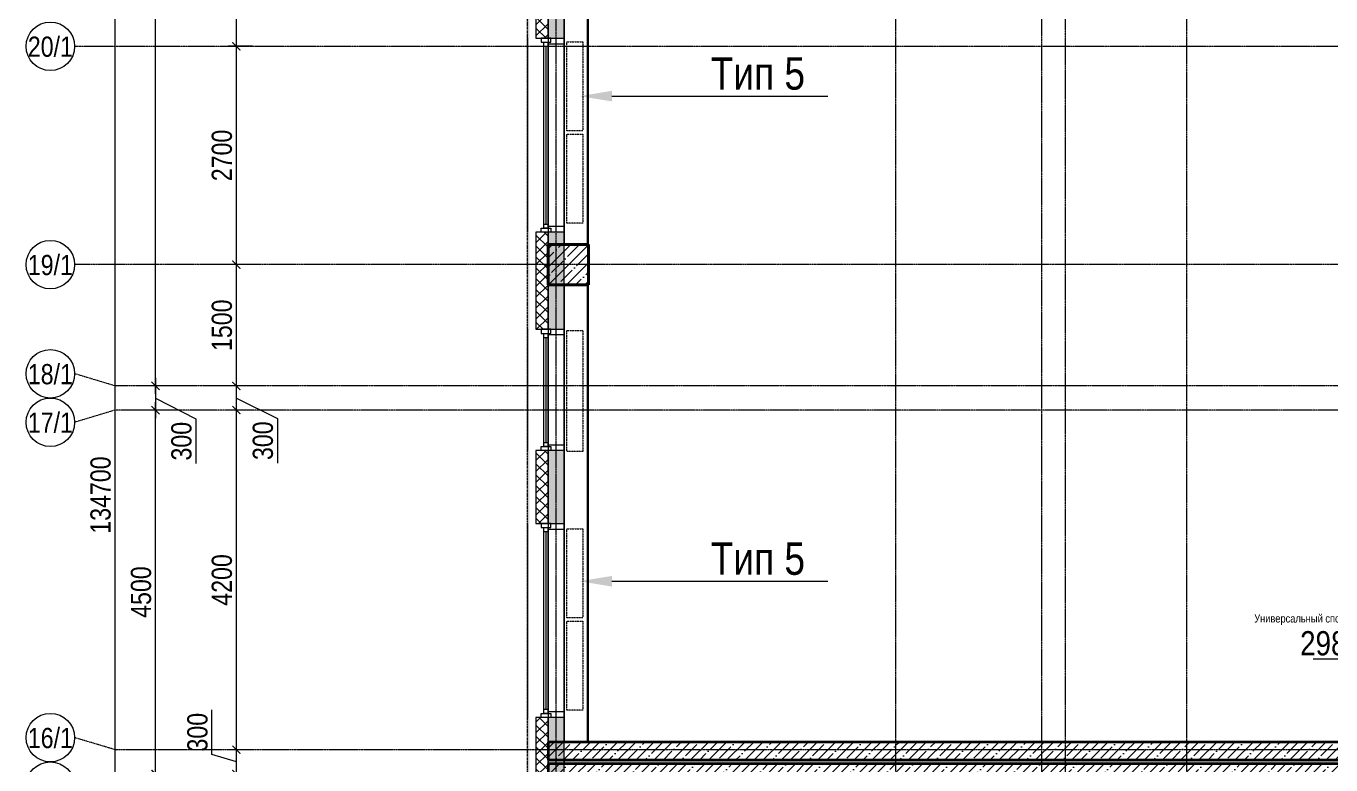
# Model space of a CAD drawing. Header units: millimetres. Extents: x -65509 to 912790, y 446 to 713294.
# Drawn here: x 135640 to 151775, y 191288 to 200425 of the extents above; entities that cross this region are included whole.
import ezdxf
from ezdxf import colors
from ezdxf.entities.mleader import LeaderData, LeaderLine
from ezdxf.enums import TextEntityAlignment as Align
from ezdxf.math import Vec2, Vec3

# ---------------------------------------------------------------- set-up
doc = ezdxf.new("R2010")
doc.units = ezdxf.units.MM
for name, pattern in [('CENTER2', [28.575, 19.05, -3.175, 3.175, -3.175]), ('DASHED', [19.05, 12.7, -6.35]), ('HIDDEN2', [4.7625, 3.175, -1.5875])]:
    doc.linetypes.add(name, pattern=pattern)
doc.layers.get('Defpoints').update_dxf_attribs({"color": 250})
for name, color, linetype, lineweight in [('A-AREA', 250, 'Continuous', 15), ('A-Wall_Материал_Газоблок_Контур', 250, 'Continuous', 0), ('АР_Колонны', 250, 'Continuous', 30), ('АР_Окна', 250, 'Continuous', 5), ('АР_площадь пом', 250, 'Continuous', 5), ('АР_Стены ЖБ', 250, 'Continuous', 35), ('АР_Стены ПЕНОблок', 250, 'Continuous', 20), ('АР_Стены_дефшов', 250, 'Continuous', 0), ('АР_Утеплитель', 250, 'Continuous', 0), ('АР_Штриховка', 250, 'Continuous', 0), ('Зашивка радиаторов тип 5 (спорт желтый)', 250, 'Continuous', 25), ('КМ_Фахверки', 250, 'Continuous', 25), ('Размеры зашивки ГКЛ', 250, 'Continuous', 0), ('РД_Оси_100', 250, 'Continuous', 0), ('РД_Оси_размер', 250, 'Continuous', 0)]:
    doc.layers.add(name, color=color, linetype=linetype, lineweight=lineweight)
doc.layers.add('АР_Делит', color=250, linetype='Continuous', lineweight=0, plot=False)
doc.layers.add('АР_Отопительные приборы', color=1, linetype='HIDDEN2', lineweight=0, true_color=0xff0000)
doc.styles.add('style1', font='ARIALN.TTF')
doc.styles.add('ккк', font='isocpeur.ttf', dxfattribs={"width": 0.85, "oblique": 15})
doc.dimstyles.new('Dim100_ареал', dxfattribs={"dimscale": 100, "dimtxt": 2.5, "dimasz": 1, "dimexe": 1, "dimexo": 1, "dimgap": 0.5, "dimtad": 1, "dimzin": 12, "dimdsep": 46, "dimtxsty": 'style1', "dimblk": 'ARCHTICK', "dimcen": 1, "dimdle": 1, "dimclrd": 256, "dimclre": 256, "dimaunit": 1, "dimadec": 0, "dimazin": 3, "dimtfac": 1, "dimtmove": 1, "dimatfit": 3, "dimldrblk": 'OPEN30', "dimfxl": 4, "dimfxlon": 1, "dimtolj": 1, "dimtzin": 0, "dimlwd": 9, "dimlwe": 9, "dimarcsym": 0})
pattern_1 = [(45, (142195.16, 127275.07), (-112.2532, 112.2532), []), (45, (142307.41, 127275.07), (-112.2532, 112.2532), [198.4375, -39.6875, 0, -39.6875])]

# ---------------------------------------------------------------- blocks, each defined once
blk = doc.blocks.new('A-iden')
at = {"linetype": 'Continuous', "lineweight": 5}
blk.add_circle((0, -4), 3, dxfattribs=at)
at = {"color": 0, "linetype": 'Continuous', "lineweight": 20, "style": 'ккк', "width": 0.85}
blk.add_attdef('ID', text='', height=8, dxfattribs=at).set_placement((0.31, -3.85), align=Align.MIDDLE_CENTER)
blk = doc.blocks.new('_ArchTick')
at = {"color": 0, "linetype": 'ByBlock', "const_width": 0.15}
blk.add_lwpolyline([(-0.5, -0.5), (0.5, 0.5)], dxfattribs=at)
blk = doc.blocks.new('*D245')
at = {"layer": 'Defpoints', "color": 0, "transparency": 16777216}
for p in [(-5455, 134700), (-2955, 134700), (-2955, 0)]:
    blk.add_point(p, dxfattribs=at)
at = {"layer": 'РД_Оси_размер', "color": 0, "lineweight": 5, "transparency": 16777216}
for p, q in [((-5455, -100), (-5455, 134800)), ((-5255, 134700), (-5555, 134700)), ((-5255, 0), (-5555, 0))]:
    blk.add_line(p, q, dxfattribs=at)
at = {"layer": 'РД_Оси_размер', "color": 0, "lineweight": 5, "transparency": 16777216, "xscale": 100, "yscale": 100, "zscale": 100}
for p, rotation in [((-5455, 134700), 90), ((-5455, 0), 270)]:
    blk.add_blockref('_ArchTick', p, dxfattribs=dict(at, rotation=rotation))
at = {"layer": 'РД_Оси_размер', "color": 0, "transparency": 16777216, "insert": (-5633, 67350), "char_height": 250, "attachment_point": 5, "rotation": 90, "style": 'style1'}
blk.add_mtext('\\A1;134700', dxfattribs=at)
blk = doc.blocks.new('_Open30')
at = {"color": 0, "linetype": 'ByBlock', "lineweight": -2}
for p, q in [((-1, 0.27), (0, 0)), ((0, 0), (-1, -0.27)), ((0, 0), (-1, 0))]:
    blk.add_line(p, q, dxfattribs=at)
blk = doc.blocks.new('*D258')
at = {"layer": 'Defpoints', "color": 0, "transparency": 16777216}
for p in [(-3955, 64200), (-2955, 64200), (-2955, 63900)]:
    blk.add_point(p, dxfattribs=at)
at = {"layer": 'РД_Оси_размер', "color": 0, "lineweight": 5, "transparency": 16777216}
for p, q in [((-4258, 64141), (-4258, 64693)), ((-3955, 63800), (-3955, 64300)), ((-3955, 64050), (-4258, 64141)), ((-3755, 64200), (-4055, 64200)), ((-3755, 63900), (-4055, 63900))]:
    blk.add_line(p, q, dxfattribs=at)
at = {"layer": 'РД_Оси_размер', "color": 0, "lineweight": 5, "transparency": 16777216, "xscale": 100, "yscale": 100, "zscale": 100}
for p, rotation in [((-3955, 64200), 90), ((-3955, 63900), 270)]:
    blk.add_blockref('_ArchTick', p, dxfattribs=dict(at, rotation=rotation))
at = {"layer": 'РД_Оси_размер', "color": 0, "transparency": 16777216, "insert": (-4435, 64417), "char_height": 250, "attachment_point": 5, "rotation": 90, "style": 'style1'}
blk.add_mtext('\\A1;300', dxfattribs=at)
blk = doc.blocks.new('*D259')
at = {"layer": 'Defpoints', "color": 0, "transparency": 16777216}
for p in [(-3955, 68400), (-2955, 68400), (-2955, 64200)]:
    blk.add_point(p, dxfattribs=at)
at = {"layer": 'РД_Оси_размер', "color": 0, "lineweight": 5, "transparency": 16777216}
for p, q in [((-3955, 64100), (-3955, 68500)), ((-3755, 68400), (-4055, 68400)), ((-3755, 64200), (-4055, 64200))]:
    blk.add_line(p, q, dxfattribs=at)
at = {"layer": 'РД_Оси_размер', "color": 0, "lineweight": 5, "transparency": 16777216, "xscale": 100, "yscale": 100, "zscale": 100}
for p, rotation in [((-3955, 68400), 90), ((-3955, 64200), 270)]:
    blk.add_blockref('_ArchTick', p, dxfattribs=dict(at, rotation=rotation))
at = {"layer": 'РД_Оси_размер', "color": 0, "transparency": 16777216, "insert": (-4133, 66300), "char_height": 250, "attachment_point": 5, "rotation": 90, "style": 'style1'}
blk.add_mtext('\\A1;4200', dxfattribs=at)
blk = doc.blocks.new('*D260')
at = {"layer": 'Defpoints', "color": 0, "transparency": 16777216}
for p in [(-3955, 68700), (-2955, 68700), (-2955, 68400)]:
    blk.add_point(p, dxfattribs=at)
at = {"layer": 'РД_Оси_размер', "color": 0, "lineweight": 5, "transparency": 16777216}
for p, q in [((-3955, 68300), (-3955, 68800)), ((-3755, 68700), (-4055, 68700)), ((-3955, 68550), (-3448, 68298)), ((-3755, 68400), (-4055, 68400)), ((-3448, 68298), (-3448, 67746))]:
    blk.add_line(p, q, dxfattribs=at)
at = {"layer": 'РД_Оси_размер', "color": 0, "lineweight": 5, "transparency": 16777216, "xscale": 100, "yscale": 100, "zscale": 100}
for p, rotation in [((-3955, 68700), 90), ((-3955, 68400), 270)]:
    blk.add_blockref('_ArchTick', p, dxfattribs=dict(at, rotation=rotation))
at = {"layer": 'РД_Оси_размер', "color": 0, "transparency": 16777216, "insert": (-3626, 68022), "char_height": 250, "attachment_point": 5, "rotation": 90, "style": 'style1'}
blk.add_mtext('\\A1;300', dxfattribs=at)
blk = doc.blocks.new('*D261')
at = {"layer": 'Defpoints', "color": 0, "transparency": 16777216}
for p in [(-3955, 70200), (-2955, 70200), (-2955, 68700)]:
    blk.add_point(p, dxfattribs=at)
at = {"layer": 'РД_Оси_размер', "color": 0, "lineweight": 5, "transparency": 16777216}
for p, q in [((-3755, 70200), (-4055, 70200)), ((-3955, 68600), (-3955, 70300)), ((-3755, 68700), (-4055, 68700))]:
    blk.add_line(p, q, dxfattribs=at)
at = {"layer": 'РД_Оси_размер', "color": 0, "lineweight": 5, "transparency": 16777216, "xscale": 100, "yscale": 100, "zscale": 100}
for p, rotation in [((-3955, 70200), 90), ((-3955, 68700), 270)]:
    blk.add_blockref('_ArchTick', p, dxfattribs=dict(at, rotation=rotation))
at = {"layer": 'РД_Оси_размер', "color": 0, "transparency": 16777216, "insert": (-4133, 69450), "char_height": 250, "attachment_point": 5, "rotation": 90, "style": 'style1'}
blk.add_mtext('\\A1;1500', dxfattribs=at)
blk = doc.blocks.new('*D262')
at = {"layer": 'Defpoints', "color": 0, "transparency": 16777216}
for p in [(-3955, 72900), (-2955, 72900), (-2955, 70200)]:
    blk.add_point(p, dxfattribs=at)
at = {"layer": 'РД_Оси_размер', "color": 0, "lineweight": 5, "transparency": 16777216}
for p, q in [((-3955, 70100), (-3955, 73000)), ((-3755, 72900), (-4055, 72900)), ((-3755, 70200), (-4055, 70200))]:
    blk.add_line(p, q, dxfattribs=at)
at = {"layer": 'РД_Оси_размер', "color": 0, "lineweight": 5, "transparency": 16777216, "xscale": 100, "yscale": 100, "zscale": 100}
for p, rotation in [((-3955, 72900), 90), ((-3955, 70200), 270)]:
    blk.add_blockref('_ArchTick', p, dxfattribs=dict(at, rotation=rotation))
at = {"layer": 'РД_Оси_размер', "color": 0, "transparency": 16777216, "insert": (-4133, 71550), "char_height": 250, "attachment_point": 5, "rotation": 90, "style": 'style1'}
blk.add_mtext('\\A1;2700', dxfattribs=at)
blk = doc.blocks.new('*D263')
at = {"layer": 'Defpoints', "color": 0, "transparency": 16777216}
for p in [(-3955, 75000), (-2955, 75000), (-2955, 72900)]:
    blk.add_point(p, dxfattribs=at)
at = {"layer": 'РД_Оси_размер', "color": 0, "lineweight": 5, "transparency": 16777216}
for p, q in [((-3955, 72800), (-3955, 75100)), ((-3755, 75000), (-4055, 75000)), ((-3755, 72900), (-4055, 72900))]:
    blk.add_line(p, q, dxfattribs=at)
at = {"layer": 'РД_Оси_размер', "color": 0, "lineweight": 5, "transparency": 16777216, "xscale": 100, "yscale": 100, "zscale": 100}
for p, rotation in [((-3955, 75000), 90), ((-3955, 72900), 270)]:
    blk.add_blockref('_ArchTick', p, dxfattribs=dict(at, rotation=rotation))
at = {"layer": 'РД_Оси_размер', "color": 0, "transparency": 16777216, "insert": (-4133, 73950), "char_height": 250, "attachment_point": 5, "rotation": 90, "style": 'style1'}
blk.add_mtext('\\A1;2100', dxfattribs=at)
blk = doc.blocks.new('*D219')
at = {"layer": 'Defpoints', "color": 0, "transparency": 16777216}
for p in [(-4955, 68400), (-2955, 68400), (-2955, 63900)]:
    blk.add_point(p, dxfattribs=at)
at = {"layer": 'РД_Оси_размер', "color": 0, "lineweight": 5, "transparency": 16777216}
for p, q in [((-4955, 63800), (-4955, 68500)), ((-4755, 68400), (-5055, 68400)), ((-4755, 63900), (-5055, 63900))]:
    blk.add_line(p, q, dxfattribs=at)
at = {"layer": 'РД_Оси_размер', "color": 0, "lineweight": 5, "transparency": 16777216, "xscale": 100, "yscale": 100, "zscale": 100}
for p, rotation in [((-4955, 68400), 90), ((-4955, 63900), 270)]:
    blk.add_blockref('_ArchTick', p, dxfattribs=dict(at, rotation=rotation))
at = {"layer": 'РД_Оси_размер', "color": 0, "transparency": 16777216, "insert": (-5133, 66150), "char_height": 250, "attachment_point": 5, "rotation": 90, "style": 'style1'}
blk.add_mtext('\\A1;4500', dxfattribs=at)
blk = doc.blocks.new('*D238')
at = {"layer": 'Defpoints', "color": 0, "transparency": 16777216}
for p in [(-4955, 100500), (-2955, 100500), (-2955, 68700)]:
    blk.add_point(p, dxfattribs=at)
at = {"layer": 'РД_Оси_размер', "color": 0, "lineweight": 5, "transparency": 16777216}
for p, q in [((-4955, 68600), (-4955, 100600)), ((-4755, 100500), (-5055, 100500)), ((-4755, 68700), (-5055, 68700))]:
    blk.add_line(p, q, dxfattribs=at)
at = {"layer": 'РД_Оси_размер', "color": 0, "lineweight": 5, "transparency": 16777216, "xscale": 100, "yscale": 100, "zscale": 100}
for p, rotation in [((-4955, 100500), 90), ((-4955, 68700), 270)]:
    blk.add_blockref('_ArchTick', p, dxfattribs=dict(at, rotation=rotation))
at = {"layer": 'РД_Оси_размер', "color": 0, "transparency": 16777216, "insert": (-5133, 84600), "char_height": 250, "attachment_point": 5, "rotation": 90, "style": 'style1'}
blk.add_mtext('\\A1;31800', dxfattribs=at)
blk = doc.blocks.new('*D419')
at = {"layer": 'Defpoints', "color": 0, "transparency": 16777216}
for p in [(-2955, 68700), (-4955, 68400), (-2955, 68400)]:
    blk.add_point(p, dxfattribs=at)
at = {"layer": 'РД_Оси_размер', "color": 0, "lineweight": 5, "transparency": 16777216}
for p, q in [((-4955, 68800), (-4955, 68300)), ((-4755, 68700), (-5055, 68700)), ((-4955, 68550), (-4455, 68292)), ((-4755, 68400), (-5055, 68400)), ((-4455, 68292), (-4455, 67740))]:
    blk.add_line(p, q, dxfattribs=at)
at = {"layer": 'РД_Оси_размер', "color": 0, "lineweight": 5, "transparency": 16777216, "xscale": 100, "yscale": 100, "zscale": 100}
for p, rotation in [((-4955, 68700), 90), ((-4955, 68400), 270)]:
    blk.add_blockref('_ArchTick', p, dxfattribs=dict(at, rotation=rotation))
at = {"layer": 'РД_Оси_размер', "color": 0, "transparency": 16777216, "insert": (-4633, 68016), "char_height": 250, "attachment_point": 5, "rotation": 90, "style": 'style1'}
blk.add_mtext('\\A1;300', dxfattribs=at)
blk = doc.blocks.new('MOK-МаркаПомещения1')
at = {"layer": 'A-AREA', "color": 0}
blk.add_line((-3.65, -1.94), (3.65, -1.94), dxfattribs=at)
at = {"layer": 'A-AREA', "color": 0, "style": 'style1'}
blk.add_attdef('АР-ПОМЕЩЕНИЕ:ПЛОЩАДЬ', text='', height=3, dxfattribs=at).set_placement((0, 0), align=Align.MIDDLE)
at = {"layer": 'Defpoints', "style": 'style1', "flags": 8}
blk.add_attdef('АР-ПОМЕЩЕНИЕ:НАИМЕНОВАНИЕ', text='', height=1, dxfattribs=at).set_placement((0, 2.96), align=Align.MIDDLE)
blk = doc.blocks.new('СОШ_2200_АР_ОСИ_М100_28.05.24')
at = {"layer": 'АР_Делит', "color": 5, "linetype": 'DASHED'}
blk.add_lwpolyline([(114955, 135155), (114955, -355), (93595.036, -355), (93595.036, 13855), (94145, 13855), (94145, 68320), (66055, 68320), (66055, 13857.73), (83455, 13857.73), (83455, -355), (45245, -355), (45245, 13145), (44695, 13145), (44695, 26755), (45245, 26755), (45245, 68320), (20455, 68320), (20455, 26755), (27955, 26755), (27955, 13145), (-355, 13145), (-355, 100855), (37145, 100855), (37145, 129155)], dxfattribs=at)
at = {"layer": 'РД_Оси_100', "linetype": 'CENTER2'}
for p, q in [((0, -6155), (0, 139938.679)), ((4200, -6155), (4200, 139938.679)), ((-5954.958, 72900), (95715.503, 72900))]:
    blk.add_line(p, q, dxfattribs=at)
for points in [[(5849.555, 139938.679), (6000, 139538.679), (6000, -6194.559)], [(6300, -6195.83), (6300, 139538.679), (6450, 139938.679)], [(7800, -6155), (7800, 139938.679)], [(119910, 70200), (-5954.958, 70200)], [(95715.503, 68700), (-5454.958, 68700), (-5954.958, 68850)], [(78274.959, 68400), (-5454.958, 68400), (-5954.958, 68250)], [(29555, 64200), (-5454.958, 64200), (-5954.958, 64350)]]:
    blk.add_lwpolyline(points, dxfattribs=at)
at = {"layer": 'РД_Оси_100', "color": 0}
ref = blk.add_blockref('A-iden', (-6254.958, 73300), dxfattribs=dict(at, xscale=100, yscale=100, zscale=100))
ref.add_attrib('ID', '20/1', dxfattribs={"layer": '0', "linetype": 'Continuous', "height": 250, "style": 'style1'}).set_placement((-6254.958, 72900), align=Align.MIDDLE)
ref = blk.add_blockref('A-iden', (-6254.958, 70600), dxfattribs=dict(at, xscale=100, yscale=100, zscale=100))
ref.add_attrib('ID', '19/1', dxfattribs={"layer": '0', "linetype": 'Continuous', "height": 250, "style": 'style1'}).set_placement((-6254.958, 70200), align=Align.MIDDLE)
ref = blk.add_blockref('A-iden', (-6254.958, 69250), dxfattribs=dict(at, xscale=100, yscale=100, zscale=100))
ref.add_attrib('ID', '18/1', dxfattribs={"layer": '0', "linetype": 'Continuous', "height": 250, "style": 'style1'}).set_placement((-6254.958, 68850), align=Align.MIDDLE)
ref = blk.add_blockref('A-iden', (-6254.958, 68650), dxfattribs=dict(at, xscale=100, yscale=100, zscale=100))
ref.add_attrib('ID', '17/1', dxfattribs={"layer": '0', "linetype": 'Continuous', "height": 250, "style": 'style1'}).set_placement((-6254.958, 68250), align=Align.MIDDLE)
ref = blk.add_blockref('A-iden', (-6254.958, 64750), dxfattribs=dict(at, xscale=100, yscale=100, zscale=100))
ref.add_attrib('ID', '16/1', dxfattribs={"layer": '0', "linetype": 'Continuous', "height": 250, "style": 'style1'}).set_placement((-6254.958, 64350), align=Align.MIDDLE)
ref = blk.add_blockref('A-iden', (-6254.958, 64150), dxfattribs=dict(at, xscale=100, yscale=100, zscale=100))
ref.add_attrib('ID', '15/1', dxfattribs={"layer": '0', "linetype": 'Continuous', "height": 250, "style": 'style1'}).set_placement((-6254.958, 63750), align=Align.MIDDLE)
at = {"layer": 'РД_Оси_размер'}
for base, p1, p2, picture, middle in [((-5454.958, 134700), (-2954.958, 0), (-2954.958, 134700), '*D245', (-5632.601, 67350)), ((-4954.958, 100500), (-2954.958, 68700), (-2954.958, 100500), '*D238', (-5132.601, 84600)), ((-3954.958, 75000), (-2954.958, 72900), (-2954.958, 75000), '*D263', (-4132.601, 73950)), ((-3954.958, 72900), (-2954.958, 70200), (-2954.958, 72900), '*D262', (-4132.601, 71550)), ((-3954.958, 70200), (-2954.958, 68700), (-2954.958, 70200), '*D261', (-4132.601, 69450)), ((-4954.958, 68400), (-2954.958, 63900), (-2954.958, 68400), '*D219', (-5132.601, 66150)), ((-3954.958, 68400), (-2954.958, 64200), (-2954.958, 68400), '*D259', (-4132.601, 66300)), ((-3954.958, 64200), (-2954.958, 63900), (-2954.958, 64200), '*D258', (-4435.244, 64190.793))]:
    dim = blk.add_linear_dim(base=base, p1=p1, p2=p2, angle=90, dimstyle='Dim100_ареал', dxfattribs=at)
    dim.commit()
    dim.dimension.update_dxf_attribs({"geometry": picture, "text_midpoint": middle})
for base, p1, p2, picture, middle in [((-4954.958, 68400), (-2954.958, 68700), (-2954.958, 68400), '*D419', (-4454.958, 68242.057)), ((-3954.958, 68700), (-2954.958, 68400), (-2954.958, 68700), '*D260', (-3448.316, 68248.494))]:
    dim = blk.add_linear_dim(base=base, p1=p1, p2=p2, angle=90, dimstyle='Dim100_ареал', dxfattribs=at)
    dim.commit()
    dim.dimension.update_dxf_attribs({"geometry": picture, "text_midpoint": middle, "dimtype": 128})

msp = doc.modelspace()

# ---------------------------------------------------------------- hatches: boundary and pattern name
at = {"layer": 'АР_Штриховка', "linetype": 'Continuous', "lineweight": 0}
h = msp.add_hatch(dxfattribs=at)
h.set_pattern_fill('_U', color=256, style=0, pattern_type=0)
h.set_pattern_definition([(360, (142195.1574, 127275.0729), (-8e-17, 1), [])])
h.paths.add_polyline_path([(141840.157, 143075.073), (141865.157, 143075.073), (141865.157, 143975.073), (141840.157, 143975.073)], flags=0)
h.paths.add_polyline_path([(141840.157, 145175.073), (141865.157, 145175.073), (141865.157, 146075.073), (141840.157, 146075.073)], flags=0)
h.paths.add_polyline_path([(141840.157, 149375.073), (141865.157, 149375.073), (141865.157, 150875.073), (141840.157, 150875.073)], flags=0)
h.paths.add_polyline_path([(141840.157, 153275.073), (141865.157, 153275.073), (141865.157, 154775.073), (141840.157, 154775.073)], flags=0)
h.paths.add_polyline_path([(141840.157, 155975.073), (141865.157, 155975.073), (141865.157, 156875.073), (141840.157, 156875.073)], flags=0)
h.paths.add_polyline_path([(141840.157, 158075.073), (141865.157, 158075.073), (141865.157, 158975.073), (141840.157, 158975.073)], flags=0)
h.paths.add_polyline_path([(141840.157, 162275.073), (141865.157, 162275.073), (141865.157, 164075.073), (141840.157, 164075.073)], flags=0)
h.paths.add_polyline_path([(141840.157, 165275.073), (141865.157, 165275.073), (141865.157, 166175.073), (141840.157, 166175.073)], flags=0)
h.paths.add_polyline_path([(141840.157, 167375.073), (141865.157, 167375.073), (141865.157, 168275.073), (141840.157, 168275.073)], flags=0)
h.paths.add_polyline_path([(141840.157, 171575.073), (141865.157, 171575.073), (141865.157, 173375.073), (141840.157, 173375.073)], flags=0)
h.paths.add_polyline_path([(141840.157, 174575.073), (141865.157, 174575.073), (141865.157, 175475.073), (141840.157, 175475.073)], flags=0)
h.paths.add_polyline_path([(141840.157, 176675.073), (141865.157, 176675.073), (141865.157, 177575.073), (141840.157, 177575.073)], flags=0)
h.paths.add_polyline_path([(141840.157, 180875.073), (141865.157, 180875.073), (141865.157, 182675.073), (141840.157, 182675.073)], flags=0)
h.paths.add_polyline_path([(141840.157, 183875.073), (141865.157, 183875.073), (141865.157, 184775.073), (141840.157, 184775.073)], flags=0)
h.paths.add_polyline_path([(141840.157, 185975.073), (141865.157, 185975.073), (141865.157, 186875.073), (141840.157, 186875.073)], flags=0)
h.paths.add_polyline_path([(141840.157, 190175.073), (141865.157, 190175.073), (141865.157, 191875.073), (141840.157, 191875.073)], flags=0)
h.paths.add_polyline_path([(141840.157, 194275.073), (141865.157, 194275.073), (141865.157, 195175.073), (141840.157, 195175.073)], flags=0)
h.paths.add_polyline_path([(141840.157, 196675.073), (141865.157, 196675.073), (141865.157, 197875.073), (141840.157, 197875.073)], flags=0)
h.paths.add_polyline_path([(141840.157, 200275.073), (141865.157, 200275.073), (141865.157, 201175.073), (141840.157, 201175.073)], flags=0)
h.paths.add_polyline_path([(141840.157, 202675.073), (141865.157, 202675.073), (141865.157, 203875.073), (141840.157, 203875.073)], flags=0)
h.paths.add_polyline_path([(141840.157, 206275.073), (141865.157, 206275.073), (141865.157, 207175.073), (141840.157, 207175.073)], flags=0)
h.paths.add_polyline_path([(141840.157, 208675.073), (141865.157, 208675.073), (141865.157, 210175.073), (141840.157, 210175.073)], flags=0)
h.paths.add_polyline_path([(141840.157, 212575.073), (141865.157, 212575.073), (141865.157, 213475.073), (141840.157, 213475.073)], flags=0)
h.paths.add_polyline_path([(141840.157, 214975.073), (141865.157, 214975.073), (141865.157, 216375.073), (141840.157, 216375.073)], flags=0)
h.paths.add_polyline_path([(141840.157, 217575.073), (141865.157, 217575.073), (141865.157, 218075.073), (141840.157, 218075.073)], flags=0)
h = msp.add_hatch(dxfattribs=at)
h.set_pattern_fill('ANSI37', color=256, scale=30, style=0)
h.set_pattern_definition([(45, (142195.16, 127275.07), (-67.35192, 67.35192), []), (135, (142195.16, 127275.07), (-67.35192, -67.35192), [])])
h.paths.add_polyline_path([(141945.157, 143075.073), (142095.157, 143075.073), (142095.157, 143975.073), (141945.157, 143975.073)], flags=0)
h.paths.add_polyline_path([(141945.157, 145175.073), (142095.157, 145175.073), (142095.157, 146075.073), (141945.157, 146075.073)], flags=0)
h.paths.add_polyline_path([(141945.157, 149375.073), (142095.157, 149375.073), (142095.157, 150875.073), (141945.157, 150875.073)], flags=0)
h.paths.add_polyline_path([(141945.157, 153275.073), (142095.157, 153275.073), (142095.157, 154775.073), (141945.157, 154775.073)], flags=0)
h.paths.add_polyline_path([(141945.157, 155975.073), (142095.157, 155975.073), (142095.157, 156875.073), (141945.157, 156875.073)], flags=0)
h.paths.add_polyline_path([(141945.157, 158075.073), (142095.157, 158075.073), (142095.157, 158975.073), (141945.157, 158975.073)], flags=0)
h.paths.add_polyline_path([(141945.157, 162275.073), (142095.157, 162275.073), (142095.157, 164075.073), (141945.157, 164075.073)], flags=0)
h.paths.add_polyline_path([(141945.157, 165275.073), (142095.157, 165275.073), (142095.157, 166175.073), (141945.157, 166175.073)], flags=0)
h.paths.add_polyline_path([(141945.157, 167375.073), (142095.157, 167375.073), (142095.157, 168275.073), (141945.157, 168275.073)], flags=0)
h.paths.add_polyline_path([(141945.157, 171575.073), (142095.157, 171575.073), (142095.157, 173375.073), (141945.157, 173375.073)], flags=0)
h.paths.add_polyline_path([(141945.157, 174575.073), (142095.157, 174575.073), (142095.157, 175475.073), (141945.157, 175475.073)], flags=0)
h.paths.add_polyline_path([(141945.157, 176675.073), (142095.157, 176675.073), (142095.157, 177575.073), (141945.157, 177575.073)], flags=0)
h.paths.add_polyline_path([(141945.157, 180875.073), (142095.157, 180875.073), (142095.157, 182675.073), (141945.157, 182675.073)], flags=0)
h.paths.add_polyline_path([(141945.157, 183875.073), (142095.157, 183875.073), (142095.157, 184775.073), (141945.157, 184775.073)], flags=0)
h.paths.add_polyline_path([(141945.157, 185975.073), (142095.157, 185975.073), (142095.157, 186875.073), (141945.157, 186875.073)], flags=0)
h.paths.add_polyline_path([(141945.157, 190175.073), (142095.157, 190175.073), (142095.157, 191875.073), (141945.157, 191875.073)], flags=0)
h.paths.add_polyline_path([(141945.157, 194275.073), (142095.157, 194275.073), (142095.157, 195175.073), (141945.157, 195175.073)], flags=0)
h.paths.add_polyline_path([(141945.157, 196675.073), (142095.157, 196675.073), (142095.157, 197875.073), (141945.157, 197875.073)], flags=0)
h.paths.add_polyline_path([(141945.157, 200275.073), (142095.157, 200275.073), (142095.157, 201175.073), (141945.157, 201175.073)], flags=0)
h.paths.add_polyline_path([(141945.157, 202675.073), (142095.157, 202675.073), (142095.157, 203875.073), (141945.157, 203875.073)], flags=0)
h.paths.add_polyline_path([(141945.157, 206275.073), (142095.157, 206275.073), (142095.157, 207175.073), (141945.157, 207175.073)], flags=0)
h.paths.add_polyline_path([(141945.157, 208675.073), (142095.157, 208675.073), (142095.157, 210175.073), (141945.157, 210175.073)], flags=0)
h.paths.add_polyline_path([(141945.157, 212575.073), (142095.157, 212575.073), (142095.157, 213475.073), (141945.157, 213475.073)], flags=0)
h.paths.add_polyline_path([(141945.157, 214975.073), (142095.157, 214975.073), (142095.157, 216375.073), (141945.157, 216375.073)], flags=0)
h.paths.add_polyline_path([(141945.157, 217575.073), (142095.157, 217575.073), (142095.157, 218075.073), (141945.157, 218075.073)], flags=0)
h = msp.add_hatch(dxfattribs=at)
h.set_pattern_fill('AR-CONC', color=256, style=0)
h.set_pattern_definition([(50, (142195.16, 127275.07), (182.18467, -15.93909), [19.05, -209.55]), (355, (142195.16, 127275.07), (-35.24342, 191.05685), [15.24, -167.6406]), (100.45144, (142210.34, 127273.74), (146.94125, 175.11775), [16.19, -178.09024]), (46.1842, (142195.16, 127325.87), (271.07904, -42.04233), [28.575, -314.325]), (96.63556, (142217.75, 127322.37), (237.4041, 247.4261), [24.285, -267.1356]), (351.18415, (142195.16, 127325.87), (237.4041, 247.4261), [22.86, -251.4597]), (21, (142220.56, 127313.17), (151.6144, -102.2652), [19.05, -209.55]), (326, (142220.56, 127313.17), (61.80203, 184.18797), [15.24, -167.64]), (71.45144, (142233.2, 127304.65), (213.41642, 81.92277), [16.19, -178.08994]), (37.5, (142195.16, 127275.07), (3.088603, 84.55504), [0, -165.608, 0, -170.18, 0, -168.275]), (7.5, (142195.16, 127275.07), (66.81966, 100.180575), [0, -97.028, 0, -161.798, 0, -64.135]), (327.5, (142138.515, 127275.07), (135.590595, -5.728744), [0, -63.5, 0, -198.12, 0, -262.89]), (317.5, (142113.12, 127275.07), (148.12918, 25.42649), [0, -82.55, 0, -131.572, 0, -186.69])])
h.paths.add_polyline_path([(142095.157, 143075.073), (142295.157, 143075.073), (142295.157, 143975.073), (142095.157, 143975.073)], flags=0)
h.paths.add_polyline_path([(142095.157, 145175.073), (142295.157, 145175.073), (142295.157, 146075.073), (142095.157, 146075.073)], flags=0)
h.paths.add_polyline_path([(142095.157, 149375.073), (142295.157, 149375.073), (142295.157, 150875.073), (142095.157, 150875.073)], flags=0)
h.paths.add_polyline_path([(142095.157, 153275.073), (142295.157, 153275.073), (142295.157, 154775.073), (142095.157, 154775.073)], flags=0)
h.paths.add_polyline_path([(142095.157, 155975.073), (142295.157, 155975.073), (142295.157, 156875.073), (142095.157, 156875.073)], flags=0)
h.paths.add_polyline_path([(142095.157, 158075.073), (142295.157, 158075.073), (142295.157, 158975.073), (142095.157, 158975.073)], flags=0)
h.paths.add_polyline_path([(142095.157, 162275.073), (142295.157, 162275.073), (142295.157, 164075.073), (142095.157, 164075.073)], flags=0)
h.paths.add_polyline_path([(142095.157, 165275.073), (142295.157, 165275.073), (142295.157, 166175.073), (142095.157, 166175.073)], flags=0)
h.paths.add_polyline_path([(142095.157, 167375.073), (142295.157, 167375.073), (142295.157, 168275.073), (142095.157, 168275.073)], flags=0)
h.paths.add_polyline_path([(142095.157, 171575.073), (142295.157, 171575.073), (142295.157, 173375.073), (142095.157, 173375.073)], flags=0)
h.paths.add_polyline_path([(142095.157, 174575.073), (142295.157, 174575.073), (142295.157, 175475.073), (142095.157, 175475.073)], flags=0)
h.paths.add_polyline_path([(142095.157, 176675.073), (142295.157, 176675.073), (142295.157, 177575.073), (142095.157, 177575.073)], flags=0)
h.paths.add_polyline_path([(142095.157, 180875.073), (142295.157, 180875.073), (142295.157, 182675.073), (142095.157, 182675.073)], flags=0)
h.paths.add_polyline_path([(142095.157, 183875.073), (142295.157, 183875.073), (142295.157, 184775.073), (142095.157, 184775.073)], flags=0)
h.paths.add_polyline_path([(142095.157, 185975.073), (142295.157, 185975.073), (142295.157, 186875.073), (142095.157, 186875.073)], flags=0)
h.paths.add_polyline_path([(142095.157, 190175.073), (142295.157, 190175.073), (142295.157, 191875.073), (142095.157, 191875.073)], flags=0)
h.paths.add_polyline_path([(142095.157, 194275.073), (142295.157, 194275.073), (142295.157, 195175.073), (142095.157, 195175.073)], flags=0)
h.paths.add_polyline_path([(142095.157, 196675.073), (142295.157, 196675.073), (142295.157, 197875.073), (142095.157, 197875.073)], flags=0)
h.paths.add_polyline_path([(142095.157, 200275.073), (142295.157, 200275.073), (142295.157, 201175.073), (142095.157, 201175.073)], flags=0)
h.paths.add_polyline_path([(142095.157, 202675.073), (142295.157, 202675.073), (142295.157, 203875.073), (142095.157, 203875.073)], flags=0)
h.paths.add_polyline_path([(142095.157, 206275.073), (142295.157, 206275.073), (142295.157, 207175.073), (142095.157, 207175.073)], flags=0)
h.paths.add_polyline_path([(142095.157, 208675.073), (142295.157, 208675.073), (142295.157, 210175.073), (142095.157, 210175.073)], flags=0)
h.paths.add_polyline_path([(142095.157, 212575.073), (142295.157, 212575.073), (142295.157, 213475.073), (142095.157, 213475.073)], flags=0)
h.paths.add_polyline_path([(142095.157, 214975.073), (142295.157, 214975.073), (142295.157, 216375.073), (142095.157, 216375.073)], flags=0)
h.paths.add_polyline_path([(142095.157, 217575.073), (142295.157, 217575.073), (142295.157, 218075.073), (142095.157, 218075.073)], flags=0)
at = {"layer": 'АР_Штриховка', "linetype": 'Continuous', "lineweight": 5}
h = msp.add_hatch(dxfattribs=at)
h.set_pattern_fill('ANSI35', color=256, scale=25, style=0)
h.set_pattern_definition(pattern_1)
h.paths.add_polyline_path([(142095.157, 197225.073), (142595.157, 197225.073), (142595.157, 197725.073), (142095.157, 197725.073)], flags=0)
h = msp.add_hatch(dxfattribs=at)
h.set_pattern_fill('ANSI35', color=256, scale=25, style=0)
h.set_pattern_definition(pattern_1)
h.paths.add_polyline_path([(142095.157, 191570.073), (142095.157, 191350.073), (154920.205, 191350.073), (154700.205, 191570.073)], flags=0)
h = msp.add_hatch(dxfattribs=at)
h.set_pattern_fill('ANSI35', color=256, scale=25, style=0)
h.set_pattern_definition([(45, (142195.16, 127275.07), (-112.2532, 112.2532), []), (45, (142307.41, 127275.07), (-112.2532, 112.2532), [198.4375, -39.6875, 0, -39.6875])])
h.paths.add_polyline_path([(155220.157, 191050.073), (154970.157, 191300.073), (142095.157, 191300.073), (142095.157, 191050.073)], flags=0)
at = {"layer": 'АР_Штриховка', "linetype": 'Continuous', "lineweight": 0}
h = msp.add_hatch(dxfattribs=at)
h.set_pattern_fill('HONEY', color=256, scale=10, style=0)
h.set_pattern_definition([(0, (142195.157, 127275.073), (47.625, 27.496306), [31.75, -63.5]), (120, (142195.157, 127275.073), (-47.625, 27.496307), [31.75, -63.5]), (60, (142195.157, 127275.073), (1e-07, 54.992613), [-63.5, 31.75])])
h.paths.add_polyline_path([(142295.157, 191350.073), (142295.157, 191300.073), (154970.157, 191300.073), (154920.157, 191350.073)], flags=0)

# ---------------------------------------------------------------- linework, layer by layer
at = {"layer": 'A-Wall_Материал_Газоблок_Контур', "linetype": 'Continuous', "lineweight": 0}
for p, q in [((141840.157, 200275.073), (141840.157, 197875.073)), ((142295.157, 197875.073), (142295.157, 200275.073)), ((141840.157, 196675.073), (141840.157, 195175.073)), ((142295.157, 195175.073), (142295.157, 196675.073)), ((141840.157, 194275.073), (141840.157, 191875.073)), ((142295.157, 191875.073), (142295.157, 194275.073))]:
    msp.add_line(p, q, dxfattribs=at)
at = {"layer": 'АР_Колонны', "linetype": 'HIDDEN2', "lineweight": 25}
for p, q in [((142095.157, 197725.073), (142595.157, 197725.073)), ((142095.157, 197225.073), (142095.157, 197725.073)), ((142595.157, 197725.073), (142595.157, 197225.073)), ((142595.157, 197225.073), (142095.157, 197225.073))]:
    msp.add_line(p, q, dxfattribs=at)
at = {"layer": 'АР_Колонны', "linetype": 'Continuous', "lineweight": 35}
for p, q in [((142095.157, 197725.073), (142595.157, 197725.073)), ((142095.157, 197225.073), (142095.157, 197725.073)), ((142595.157, 197225.073), (142595.157, 197725.073)), ((142095.157, 197225.073), (142595.157, 197225.073))]:
    msp.add_line(p, q, dxfattribs=at)
at = {"layer": 'АР_Окна', "linetype": 'Continuous', "lineweight": 5}
for p, q in [((141840.157, 200275.073), (141840.157, 197875.073)), ((142295.157, 200275.073), (142295.157, 197875.073)), ((142042.657, 200175.073), (142092.657, 200175.073)), ((142067.657, 200175.073), (142067.657, 197975.073)), ((142042.657, 197975.073), (142092.657, 197975.073)), ((141840.157, 196675.073), (141840.157, 195175.073)), ((142042.657, 196575.073), (142092.657, 196575.073)), ((142067.657, 196575.073), (142067.657, 195275.073)), ((142295.157, 196675.073), (142295.157, 195175.073)), ((142042.657, 195275.073), (142092.657, 195275.073)), ((141840.157, 194275.073), (141840.157, 191875.073)), ((142295.157, 194275.073), (142295.157, 191875.073)), ((142042.657, 194175.073), (142092.657, 194175.073)), ((142067.657, 194175.073), (142067.657, 191975.073)), ((142042.657, 191975.073), (142092.657, 191975.073))]:
    msp.add_line(p, q, dxfattribs=at)
for points in [[(142127.657, 200225.073), (142127.657, 200275.073), (142007.657, 200275.073), (142007.657, 200225.073)], [(142042.657, 200225.073), (142092.657, 200225.073), (142092.657, 197925.073), (142042.657, 197925.073)], [(142127.657, 197925.073), (142127.657, 197875.073), (142007.657, 197875.073), (142007.657, 197925.073)], [(142127.657, 196625.073), (142127.657, 196675.073), (142007.657, 196675.073), (142007.657, 196625.073)], [(142042.657, 196625.073), (142092.657, 196625.073), (142092.657, 195225.073), (142042.657, 195225.073)], [(142127.657, 195225.073), (142127.657, 195175.073), (142007.657, 195175.073), (142007.657, 195225.073)], [(142127.657, 194225.073), (142127.657, 194275.073), (142007.657, 194275.073), (142007.657, 194225.073)], [(142042.657, 194225.073), (142092.657, 194225.073), (142092.657, 191925.073), (142042.657, 191925.073)], [(142127.657, 191925.073), (142127.657, 191875.073), (142007.657, 191875.073), (142007.657, 191925.073)]]:
    msp.add_lwpolyline(points, close=True, dxfattribs=at)
at = {"layer": 'АР_Отопительные приборы'}
for points in [[(142325.157, 200230.494), (142525.157, 200230.494), (142525.157, 199130.494), (142325.157, 199130.494)], [(142325.157, 199087.857), (142525.157, 199087.857), (142525.157, 197987.857), (142325.157, 197987.857)], [(142325.157, 196661.694), (142525.157, 196661.694), (142525.157, 195161.694), (142325.157, 195161.694)], [(142325.157, 194207.413), (142525.157, 194207.413), (142525.157, 193107.413), (142325.157, 193107.413)], [(142325.157, 193064.776), (142525.157, 193064.776), (142525.157, 191964.776), (142325.157, 191964.776)]]:
    msp.add_lwpolyline(points, close=True, dxfattribs=at)
at = {"layer": 'АР_Стены ЖБ', "linetype": 'Continuous', "lineweight": 40}
for p, q in [((142595.157, 197725.073), (142095.157, 197725.073)), ((142095.157, 197725.073), (142095.157, 197225.073)), ((142595.157, 197225.073), (142595.157, 197725.073)), ((142095.157, 197225.073), (142595.157, 197225.073))]:
    msp.add_line(p, q, dxfattribs=at)
at = {"layer": 'АР_Стены ЖБ', "linetype": 'Continuous', "lineweight": 35}
for p, q in [((142095.157, 191570.073), (142095.157, 191350.073)), ((154700.205, 191570.073), (142095.157, 191570.073)), ((142095.157, 191350.073), (154920.205, 191350.073)), ((154970.157, 191300.073), (142095.157, 191300.073)), ((142095.157, 191300.073), (142095.157, 191050.073))]:
    msp.add_line(p, q, dxfattribs=at)
at = {"layer": 'АР_Стены ПЕНОблок', "linetype": 'Continuous', "lineweight": 20}
for p, q in [((142095.157, 201175.073), (142095.157, 200275.073)), ((142295.157, 200275.073), (142295.157, 201175.073)), ((142095.157, 200275.073), (142295.157, 200275.073)), ((142295.157, 197875.073), (142095.157, 197875.073)), ((142095.157, 197875.073), (142095.157, 196675.073)), ((142295.157, 196675.073), (142295.157, 197875.073)), ((142095.157, 196675.073), (142295.157, 196675.073)), ((142295.157, 195175.073), (142095.157, 195175.073)), ((142095.157, 195175.073), (142095.157, 194275.073)), ((142295.157, 194275.073), (142295.157, 195175.073)), ((142095.157, 194275.073), (142295.157, 194275.073)), ((142295.157, 191875.073), (142095.157, 191875.073)), ((142095.157, 191875.073), (142095.157, 190175.073)), ((142295.157, 190175.073), (142295.157, 191875.073))]:
    msp.add_line(p, q, dxfattribs=at)
at = {"layer": 'АР_Стены_дефшов', "linetype": 'Continuous', "lineweight": 0}
for p, q in [((142295.157, 191350.073), (142295.157, 191300.073)), ((154920.157, 191350.073), (142295.157, 191350.073)), ((142295.157, 191300.073), (154970.157, 191300.073))]:
    msp.add_line(p, q, dxfattribs=at)
at = {"layer": 'АР_Утеплитель', "linetype": 'Continuous', "lineweight": 0}
for p, q in [((141945.157, 201175.073), (141945.157, 200275.073)), ((142095.157, 200275.073), (142095.157, 201175.073)), ((141945.157, 200275.073), (142095.157, 200275.073)), ((142095.157, 197875.073), (141945.157, 197875.073)), ((141945.157, 197875.073), (141945.157, 196675.073)), ((142095.157, 196675.073), (142095.157, 197875.073)), ((141945.157, 196675.073), (142095.157, 196675.073)), ((142095.157, 195175.073), (141945.157, 195175.073)), ((141945.157, 195175.073), (141945.157, 194275.073)), ((142095.157, 194275.073), (142095.157, 195175.073)), ((141945.157, 194275.073), (142095.157, 194275.073)), ((142095.157, 191875.073), (141945.157, 191875.073)), ((141945.157, 191875.073), (141945.157, 190175.073)), ((142095.157, 190175.073), (142095.157, 191875.073))]:
    msp.add_line(p, q, dxfattribs=at)
at = {"layer": 'Зашивка радиаторов тип 5 (спорт желтый)', "linetype": 'Continuous', "lineweight": 0}
for p, q in [((142295.157, 203225.075), (142295.157, 197725.073)), ((142582.657, 197725.073), (142582.657, 203225.075)), ((142582.657, 203225.075), (142582.657, 197725.073)), ((142595.157, 197725.073), (142595.157, 203225.075)), ((142295.157, 197725.073), (142595.157, 197725.073)), ((142295.157, 197225.073), (142595.157, 197225.075)), ((142295.157, 197225.073), (142295.202, 191578.074)), ((142582.702, 191578.076), (142582.657, 197225.075)), ((142582.657, 197225.075), (142582.702, 191578.076)), ((142595.202, 191578.076), (142595.157, 197225.075)), ((142295.202, 191578.074), (142595.202, 191578.076))]:
    msp.add_line(p, q, dxfattribs=at)
at = {"layer": 'КМ_Фахверки', "lineweight": 5}
msp.add_lwpolyline([(212895.157, 195850.073), (236595.157, 195849.49), (236595.157, 127175.073), (256895.157, 127175.073), (256895.126, 262175.073), (215195.161, 262175.073), (215195.161, 256175.073), (179595.157, 256175.073), (179595.157, 227875.073), (142095.157, 227875.073), (142095.157, 140675.073), (169895.157, 140675.073), (169895.157, 153775.073), (162395.157, 153775.073), (162395.157, 195850.073), (187695.157, 195850.073), (187695.157, 127175.073), (225395.157, 127175.073), (225395.157, 140875.073), (207995.156, 140875.08), (207995.156, 195850.073), (212896.745, 195850.073)], dxfattribs=at)
at = {"layer": 'КМ_Фахверки', "lineweight": 20}
for points in [[(142095.157, 200205.073), (142295.157, 200205.073), (142295.157, 197945.073), (142095.157, 197945.073)], [(142295.157, 196605.073), (142095.157, 196605.073), (142095.157, 195245.073), (142295.157, 195245.073)], [(142095.157, 194205.073), (142295.157, 194205.073), (142295.157, 191945.073), (142095.157, 191945.073)]]:
    msp.add_lwpolyline(points, close=True, dxfattribs=at)

# ---------------------------------------------------------------- block references
at = {"layer": 'АР_площадь пом', "linetype": 'Continuous', "lineweight": 5}
ref = msp.add_blockref('MOK-МаркаПомещения1', (151919.967, 192792.136), dxfattribs=dict(at, xscale=100, yscale=100, zscale=100))
ref.add_attrib('АР-ПОМЕЩЕНИЕ:НАИМЕНОВАНИЕ', 'Универсальный спортивный зал. 12х24м', dxfattribs={"layer": 'Defpoints', "height": 100, "style": 'style1'}).set_placement((151919.967, 193087.699), align=Align.MIDDLE)
ref.add_attrib('АР-ПОМЕЩЕНИЕ:ПЛОЩАДЬ', '298.28', dxfattribs={"layer": 'A-AREA', "color": 0, "height": 300, "style": 'style1'}).set_placement((151919.967, 192792.136), align=Align.MIDDLE)
at = {"layer": 'РД_Оси_100'}
msp.add_blockref('СОШ_2200_АР_ОСИ_М100_28.05.24', (142195.157, 127275.073), dxfattribs=at)

# ---------------------------------------------------------------- leaders
at = {"layer": 'Размеры зашивки ГКЛ'}
ml = msp.add_multileader_mtext('Standard', dxfattribs=at)
ml.set_content('\\pxsm1;Тип 5', color=(0, 0, 138), style='style1')
ml.set_leader_properties(color=256, linetype='ByLayer', lineweight=9)
ml.build(insert=Vec2(0, 0))
ml.multileader.update_dxf_attribs({"has_dogleg": 0, "text_left_attachment_type": 6, "text_right_attachment_type": 6, "text_bottom_attachment_type": 10, "dogleg_length": 25, "arrow_head_size": 400})
ctx = ml.context
ctx.base_point, ctx.char_height, ctx.arrow_head_size, ctx.landing_gap_size, ctx.plane_origin = Vec3(144055.514, 199558.897), 400, 400, 50, Vec3(137262.083, 206529.462)
ctx.left_attachment, ctx.right_attachment, ctx.top_attachment = 6, 6, 10
notes = []
notes.append((ctx, [(0, (1, 1, 0), (144030.514, 199558.897), (1, 0), 25, [(0, [(142484.677, 199558.897)], 0, [])])]))
ctx.mtext.insert, ctx.mtext.width, ctx.mtext.defined_height, ctx.mtext.line_spacing_factor, ctx.mtext.flow_direction = Vec3(144105.514, 200038.897), 1668.44707, 600, 0.3, 5
ml = msp.add_multileader_mtext('Standard', dxfattribs=at)
ml.set_content('\\pxsm1;Тип 5', color=(0, 0, 138), style='style1')
ml.set_leader_properties(color=256, linetype='ByLayer', lineweight=9)
ml.build(insert=Vec2(0, 0))
ml.multileader.update_dxf_attribs({"has_dogleg": 0, "text_left_attachment_type": 6, "text_right_attachment_type": 6, "text_bottom_attachment_type": 10, "dogleg_length": 25, "arrow_head_size": 400})
ctx = ml.context
ctx.base_point, ctx.char_height, ctx.arrow_head_size, ctx.landing_gap_size, ctx.plane_origin = Vec3(144055.514, 193558.897), 400, 400, 50, Vec3(137262.083, 200529.462)
ctx.left_attachment, ctx.right_attachment, ctx.top_attachment = 6, 6, 10
notes.append((ctx, [(0, (1, 1, 0), (144030.514, 193558.897), (1, 0), 25, [(0, [(142484.677, 193558.897)], 0, [])])]))
ctx.mtext.insert, ctx.mtext.width, ctx.mtext.defined_height, ctx.mtext.line_spacing_factor, ctx.mtext.flow_direction = Vec3(144105.514, 194038.897), 1668.44707, 600, 0.3, 5
for ctx, leaders in notes:
    for number, flags, end, landing, length, lines in leaders:
        leader = LeaderData()
        leader.index, (leader.has_last_leader_line, leader.has_dogleg_vector, leader.attachment_direction) = number, flags
        leader.last_leader_point, leader.dogleg_vector, leader.dogleg_length = Vec3(end), Vec3(landing), length
        for number, points, colour, breaks in lines:
            line = LeaderLine()
            line.index, line.vertices, line.color, line.breaks = number, Vec3.list(points), colors.encode_raw_color(colour), breaks
            leader.lines.append(line)
        ctx.leaders.append(leader)

doc.saveas('drawing.dxf')
